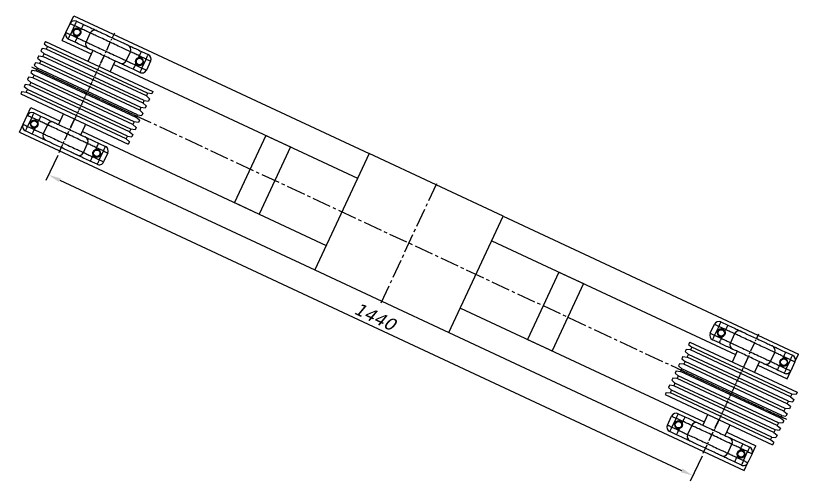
# Model space of a CAD drawing. Header units: millimetres. Extents: x 503 to 3464, y 400 to 5374.
# Drawn here: x 503 to 2097, y 4385 to 5327 of the extents above; entities that cross this region are included whole.
import ezdxf

# ---------------------------------------------------------------- set-up
doc = ezdxf.new("R2010")
doc.units = ezdxf.units.MM
doc.linetypes.add('CENTER2', pattern=[28.575, 19.05, -3.175, 3.175, -3.175])
doc.linetypes.add('CENTERX2', pattern=[4, 2.5, -0.5, 0.5, -0.5])
doc.layers.add('EKSEN', color=253, linetype='CENTERX2')
doc.styles.get("Standard").update_dxf_attribs({"font": 'verdanai.ttf'})
doc.dimstyles.new('DimStyleALPx0.5', dxfattribs={"dimscale": 10, "dimtxt": 2.5, "dimasz": 2.5, "dimexe": 1.25, "dimexo": 0.625, "dimtad": 1, "dimdsep": 46, "dimtxsty": 'Standard', "dimcen": 2.5, "dimclrd": 60, "dimclre": 60, "dimadec": 0, "dimazin": 0, "dimtfac": 1, "dimtofl": 0, "dimtmove": 0, "dimatfit": 3, "dimfxl": 1, "dimarcsym": 0})

# ---------------------------------------------------------------- blocks, each defined once
blk = doc.blocks.new('*U20')
at = {"layer": 'EKSEN', "color": 0, "linetype": 'CENTER2', "ltscale": 2, "transparency": 16777216}
blk.add_line((-56.4, -121), (56.4, 121), dxfattribs=at)
blk = doc.blocks.new('*U21')
at = {"layer": 'EKSEN', "color": 0, "linetype": 'CENTER2', "transparency": 16777216}
blk.add_line((-56.4, -121), (56.4, 121), dxfattribs=at)
blk = doc.blocks.new('*U22')
at = {"layer": 'EKSEN', "color": 0, "linetype": 'CENTER2', "transparency": 16777216}
blk.add_line((-56.4, -121), (56.4, 121), dxfattribs=at)
blk = doc.blocks.new('*U18')
at = {"color": 2}
blk.add_wipeout([(0, -58.5), (-120, -58.5), (-120, -53.5), (-112, -51), (-112, -45), (-120, -42.5), (-120, -37.5), (-112, -35), (-112, -29), (-120, -26.5), (-120, -21.5), (-112, -19), (-112, -13), (-120, -10.5), (-120, -5.5), (-112, -3), (-112, 3), (-120, 5.5), (-120, 10.5), (-112, 13), (-112, 19), (-120, 21.5), (-120, 26.5), (-112, 29), (-112, 35), (-120, 37.5), (-120, 42.5), (-112, 45), (-112, 51), (-120, 53.5), (-120, 58.5), (0, 58.5), (120, 58.5), (120, 53.5), (112, 51), (112, 45), (120, 42.5), (120, 37.5), (112, 35), (112, 29), (120, 26.5), (120, 21.5), (112, 19), (112, 13), (120, 10.5), (120, 5.5), (112, 3), (112, -3), (120, -5.5), (120, -10.5), (112, -13), (112, -19), (120, -21.5), (120, -26.5), (112, -29), (112, -35), (120, -37.5), (120, -42.5), (112, -45), (112, -51), (120, -53.5), (120, -58.5)], dxfattribs=at)
for p, q in [((-120, 58.5), (-120, 53.5)), ((-120, 58.5), (120, 58.5)), ((-120, 53.5), (-112, 51)), ((-112, 51), (-112, 45)), ((112, 51), (-112, 51)), ((120, 53.5), (112, 51)), ((112, 51), (112, 45)), ((120, 58.5), (120, 53.5)), ((-112, 45), (-120, 42.5)), ((-120, 42.5), (-120, 37.5)), ((-112, 35), (-120, 37.5)), ((112, 45), (-112, 45)), ((-112, 29), (-112, 35)), ((112, 35), (-112, 35)), ((112, 45), (120, 42.5)), ((112, 35), (120, 37.5)), ((112, 29), (112, 35)), ((120, 42.5), (120, 37.5)), ((-120, 26.5), (-112, 29)), ((-120, 26.5), (-120, 21.5)), ((-120, 21.5), (-112, 19)), ((112, 29), (-112, 29)), ((-112, 19), (-112, 13)), ((112, 19), (-112, 19)), ((120, 26.5), (112, 29)), ((120, 21.5), (112, 19)), ((112, 19), (112, 13)), ((120, 26.5), (120, 21.5)), ((-112, 13), (-120, 10.5)), ((-120, 10.5), (-120, 5.5)), ((-112, 3), (-120, 5.5)), ((112, 13), (-112, 13)), ((-112, -3), (-112, 3)), ((112, 3), (-112, 3)), ((112, 13), (120, 10.5)), ((112, 3), (120, 5.5)), ((112, -3), (112, 3)), ((120, 10.5), (120, 5.5)), ((-120, -5.5), (-112, -3)), ((-120, -5.5), (-120, -10.5)), ((-120, -10.5), (-112, -13)), ((112, -3), (-112, -3)), ((-112, -13), (-112, -19)), ((112, -13), (-112, -13)), ((120, -5.5), (112, -3)), ((120, -10.5), (112, -13)), ((112, -13), (112, -19)), ((120, -5.5), (120, -10.5)), ((-112, -19), (-120, -21.5)), ((-120, -21.5), (-120, -26.5)), ((-120, -21.5), (-120, -26.5)), ((-120, -26.5), (-112, -29)), ((112, -19), (-112, -19)), ((-112, -29), (-112, -35)), ((112, -29), (-112, -29)), ((112, -19), (120, -21.5)), ((120, -26.5), (112, -29)), ((112, -29), (112, -35)), ((120, -21.5), (120, -26.5)), ((-112, -35), (-120, -37.5)), ((-120, -37.5), (-120, -42.5)), ((-112, -45), (-120, -42.5)), ((112, -35), (-112, -35)), ((-112, -51), (-112, -45)), ((112, -45), (-112, -45)), ((112, -35), (120, -37.5)), ((112, -45), (120, -42.5)), ((112, -51), (112, -45)), ((120, -37.5), (120, -42.5)), ((-120, -53.5), (-112, -51)), ((-120, -53.5), (-120, -58.5)), ((-120, -53.5), (-120, -58.5)), ((-120, -58.5), (120, -58.5)), ((112, -51), (-112, -51)), ((120, -53.5), (112, -51)), ((120, -53.5), (120, -58.5))]:
    blk.add_line(p, q, dxfattribs=at)
at = {"layer": 'EKSEN'}
for p, q in [((0, 83.5), (0, -83.5)), ((-120, 0), (120, 0))]:
    blk.add_line(p, q, dxfattribs=at)
blk = doc.blocks.new('*D23')
at = {"color": 60, "linetype": 'ByBlock', "lineweight": -2, "transparency": 16777216}
for p, q in [((-711.6, 177.6), (-735.4, 126.6)), ((-707.4, 127.4), (552.3, -460)), ((593.5, -430.9), (569.7, -481.9))]:
    blk.add_line(p, q, dxfattribs=at)
at = {"color": 60, "transparency": 16777216}
for points in [[(-705.7, 131.2), (-709.2, 123.6), (-730.1, 138)], [(554.1, -456.3), (550.6, -463.8), (575, -470.6)]]:
    blk.add_solid(points, dxfattribs=at)
at = {"layer": 'Defpoints', "color": 0, "transparency": 16777216}
for p in [(-709, 183.3), (596.1, -425.3), (575, -470.6)]:
    blk.add_point(p, dxfattribs=at)
at = {"color": 0, "transparency": 16777216, "insert": (-69.4, -148.8), "char_height": 25, "attachment_point": 5, "rotation": 335}
blk.add_mtext('1440', dxfattribs=at)
blk = doc.blocks.new('*U19')
at = {"linetype": 'Continuous', "lineweight": 25}
for p, q in [((-686.565, 444.28), (-679.169, 460.141)), ((-679.169, 460.141), (-81.006, 181.213)), ((-673.275, 449.117), (-659.506, 442.697)), ((-695.017, 426.154), (-686.565, 444.28)), ((-677.502, 440.054), (-685.954, 421.928)), ((-663.732, 433.634), (-677.502, 440.054)), ((-665.387, 430.086), (-663.732, 433.634)), ((-702.413, 410.294), (-695.017, 426.154)), ((-685.954, 421.928), (-672.185, 415.507)), ((-672.185, 415.507), (-670.531, 419.055)), ((-645.66, 425.206), (-654.112, 407.08)), ((-702.413, 410.294), (-643.503, 382.824)), ((-676.411, 406.444), (-690.18, 412.865)), ((-640.333, 389.621), (-654.068, 360.166)), ((-572.786, 369.157), (-564.334, 387.283)), ((-542.035, 387.919), (-528.266, 381.498)), ((-608.753, 339.035), (-595.018, 368.49)), ((-546.262, 378.856), (-547.916, 375.309)), ((-532.492, 372.435), (-546.262, 378.856)), ((-540.945, 354.309), (-532.492, 372.435)), ((-523.429, 368.209), (-531.882, 350.083)), ((-598.188, 361.693), (-104.25, 131.366)), ((-545.171, 345.246), (-558.94, 351.667)), ((-553.06, 364.277), (-554.714, 360.73)), ((-554.714, 360.73), (-540.945, 354.309)), ((-773.201, 258.487), (-765.806, 274.348)), ((-765.806, 274.348), (-706.896, 246.878)), ((-781.654, 240.361), (-773.201, 258.487)), ((-759.912, 263.324), (-746.143, 256.904)), ((-696.33, 269.535), (-710.065, 240.08)), ((-789.05, 224.501), (-781.654, 240.361)), ((-764.138, 254.261), (-772.591, 236.135)), ((-750.369, 247.84), (-764.138, 254.261)), ((-752.023, 244.293), (-750.369, 247.84)), ((-732.297, 239.413), (-740.749, 221.287)), ((-664.75, 218.949), (-651.015, 248.404)), ((-789.05, 224.501), (-190.887, -54.427)), ((-763.048, 220.651), (-776.817, 227.072)), ((-772.591, 236.135), (-758.822, 229.714)), ((-758.822, 229.714), (-757.167, 233.262)), ((-661.58, 225.747), (-167.643, -4.58)), ((-290.043, 218.003), (-353.436, 82.056)), ((-290.043, 218.003), (-240.196, 194.759)), ((-659.423, 183.364), (-650.971, 201.49)), ((-632.898, 193.063), (-634.553, 189.515)), ((-619.129, 186.642), (-632.898, 193.063)), ((-628.672, 202.126), (-614.903, 195.705)), ((-240.196, 194.759), (-303.589, 58.812)), ((-639.696, 178.484), (-641.351, 174.937)), ((-627.582, 168.516), (-619.129, 186.642)), ((-610.066, 182.416), (-618.518, 164.29)), ((-81.006, 181.213), (-190.887, -54.427)), ((190.887, 54.427), (-81.006, 181.213)), ((-631.808, 159.453), (-645.577, 165.874)), ((-641.351, 174.937), (-627.582, 168.516)), ((-353.436, 82.056), (-303.589, 58.812)), ((81.006, -181.213), (190.887, 54.427)), ((190.887, 54.427), (789.05, -224.501)), ((167.643, 4.58), (661.58, -225.747)), ((-190.887, -54.427), (81.006, -181.213)), ((303.589, -58.812), (240.196, -194.759)), ((303.589, -58.812), (353.436, -82.056)), ((353.436, -82.056), (290.043, -218.003)), ((104.25, -131.366), (598.188, -361.693)), ((610.066, -182.416), (618.518, -164.29)), ((627.582, -168.516), (619.129, -186.642)), ((641.351, -174.937), (627.582, -168.516)), ((631.808, -159.453), (645.577, -165.874)), ((639.696, -178.484), (641.351, -174.937)), ((81.006, -181.213), (679.169, -460.141)), ((619.129, -186.642), (632.898, -193.063)), ((632.898, -193.063), (634.553, -189.515)), ((659.423, -183.364), (650.971, -201.49)), ((240.196, -194.759), (290.043, -218.003)), ((628.672, -202.126), (614.903, -195.705)), ((664.75, -218.949), (651.015, -248.404)), ((732.297, -239.413), (740.749, -221.287)), ((763.048, -220.651), (776.817, -227.072)), ((758.822, -229.714), (757.167, -233.262)), ((772.591, -236.135), (758.822, -229.714)), ((764.138, -254.261), (772.591, -236.135)), ((781.654, -240.361), (789.05, -224.501)), ((696.33, -269.535), (710.065, -240.08)), ((706.896, -246.878), (765.806, -274.348)), ((752.023, -244.293), (750.369, -247.84)), ((750.369, -247.84), (764.138, -254.261)), ((781.654, -240.361), (773.202, -258.487)), ((759.912, -263.324), (746.143, -256.904)), ((765.806, -274.348), (773.202, -258.487)), ((523.429, -368.209), (531.882, -350.083)), ((545.171, -345.246), (558.94, -351.667)), ((608.753, -339.035), (595.018, -368.49)), ((540.945, -354.309), (532.492, -372.435)), ((554.714, -360.73), (540.945, -354.309)), ((553.06, -364.277), (554.714, -360.73)), ((640.333, -389.621), (654.068, -360.166)), ((542.035, -387.919), (528.266, -381.498)), ((532.492, -372.435), (546.262, -378.856)), ((546.262, -378.856), (547.916, -375.309)), ((572.786, -369.157), (564.334, -387.283)), ((643.503, -382.824), (702.413, -410.294)), ((645.66, -425.206), (654.112, -407.08)), ((676.411, -406.444), (690.18, -412.865)), ((695.017, -426.154), (702.413, -410.294)), ((665.387, -430.086), (663.732, -433.634)), ((672.185, -415.507), (670.531, -419.055)), ((685.954, -421.928), (672.185, -415.507)), ((677.502, -440.054), (685.954, -421.928)), ((695.017, -426.154), (686.565, -444.28)), ((673.275, -449.117), (659.506, -442.697)), ((663.732, -433.634), (677.502, -440.054)), ((679.169, -460.141), (686.565, -444.28))]:
    blk.add_line(p, q, dxfattribs=at)
at = {"linetype": 'Continuous', "lineweight": 25, "flags": 128}
for points in [[(-673.275, 449.117), (-673.357, 448.943), (-673.597, 448.427), (-673.988, 447.59), (-674.513, 446.463), (-675.154, 445.089), (-675.884, 443.523), (-676.677, 441.822), (-677.502, 440.054)], [(-686.565, 444.28), (-686.391, 444.199), (-685.875, 443.959), (-685.037, 443.568), (-683.91, 443.043), (-682.537, 442.402), (-680.97, 441.672), (-679.27, 440.879), (-677.502, 440.054)], [(-659.506, 442.697), (-659.588, 442.523), (-659.828, 442.007), (-660.219, 441.169), (-660.744, 440.042), (-661.385, 438.669), (-662.115, 437.102), (-662.908, 435.402), (-663.732, 433.634)], [(-645.66, 425.206), (-646.015, 425.372), (-646.697, 425.69), (-647.692, 426.154), (-648.982, 426.755), (-650.544, 427.484), (-652.349, 428.325), (-654.364, 429.265), (-656.551, 430.285), (-658.87, 431.366), (-661.279, 432.489), (-663.732, 433.634)], [(-659.506, 442.697), (-656.389, 441.243), (-653.313, 439.808), (-650.318, 438.412), (-647.445, 437.072), (-644.73, 435.807), (-642.211, 434.632), (-639.92, 433.563), (-637.887, 432.615), (-636.139, 431.8), (-634.699, 431.129), (-633.587, 430.61), (-632.816, 430.251), (-632.398, 430.056)], [(-695.017, 426.154), (-694.843, 426.073), (-694.327, 425.833), (-693.49, 425.442), (-692.363, 424.916), (-690.989, 424.276), (-689.422, 423.545), (-687.722, 422.753), (-685.954, 421.928)], [(-690.18, 412.865), (-690.099, 413.039), (-689.859, 413.555), (-689.468, 414.392), (-688.942, 415.52), (-688.302, 416.893), (-687.571, 418.46), (-686.779, 420.16), (-685.954, 421.928)], [(-676.411, 406.444), (-676.33, 406.618), (-676.089, 407.134), (-675.699, 407.972), (-675.173, 409.099), (-674.533, 410.472), (-673.802, 412.039), (-673.009, 413.739), (-672.185, 415.507)], [(-672.185, 415.507), (-669.731, 414.363), (-667.322, 413.24), (-665.003, 412.158), (-662.816, 411.139), (-660.801, 410.199), (-658.997, 409.358), (-657.434, 408.629), (-656.144, 408.027), (-655.149, 407.563), (-654.468, 407.246), (-654.112, 407.08)], [(-564.334, 387.283), (-564.784, 387.493), (-565.564, 387.857), (-566.666, 388.371), (-568.083, 389.031), (-569.802, 389.833), (-571.809, 390.769), (-574.088, 391.831), (-576.62, 393.012), (-579.384, 394.301), (-582.359, 395.688), (-585.518, 397.162), (-588.838, 398.709), (-592.289, 400.319), (-595.845, 401.977), (-599.476, 403.67), (-603.152, 405.384), (-606.843, 407.105), (-610.518, 408.819), (-614.149, 410.513), (-617.705, 412.171), (-621.157, 413.78), (-624.476, 415.328), (-627.636, 416.801), (-630.61, 418.188), (-633.374, 419.477), (-635.907, 420.658), (-638.185, 421.721), (-640.193, 422.657), (-641.911, 423.458), (-643.328, 424.119), (-644.43, 424.633), (-645.21, 424.996), (-645.66, 425.206)], [(-632.398, 430.056), (-631.979, 429.86), (-631.23, 429.511), (-630.157, 429.011), (-628.773, 428.365), (-627.092, 427.582), (-625.132, 426.667), (-622.913, 425.633), (-620.46, 424.489), (-617.798, 423.248), (-614.955, 421.922), (-611.962, 420.527), (-608.851, 419.075), (-605.653, 417.585), (-602.404, 416.069), (-599.138, 414.546), (-595.889, 413.031), (-592.691, 411.54), (-589.579, 410.089), (-586.586, 408.694), (-583.744, 407.368), (-581.082, 406.127), (-578.629, 404.983), (-576.41, 403.948), (-574.45, 403.034), (-572.769, 402.25), (-571.385, 401.605), (-570.312, 401.105), (-569.563, 400.755), (-569.144, 400.56)], [(-649.302, 393.803), (-649.721, 393.999), (-650.492, 394.358), (-651.604, 394.877), (-653.044, 395.548), (-654.791, 396.363), (-656.824, 397.311), (-659.116, 398.379), (-661.635, 399.554), (-664.349, 400.82), (-667.223, 402.16), (-670.217, 403.556), (-673.294, 404.991), (-676.411, 406.444)], [(-654.112, 407.08), (-653.662, 406.87), (-652.883, 406.507), (-651.78, 405.993), (-650.364, 405.332), (-648.645, 404.531), (-646.638, 403.595), (-644.359, 402.532), (-641.827, 401.351), (-639.062, 400.062), (-636.088, 398.675), (-632.928, 397.202), (-629.609, 395.654), (-626.157, 394.044), (-622.602, 392.386), (-618.971, 390.693), (-615.295, 388.979), (-611.604, 387.258), (-607.928, 385.544), (-604.297, 383.851), (-600.742, 382.193), (-597.29, 380.583), (-593.971, 379.036), (-590.811, 377.562), (-587.837, 376.175), (-585.072, 374.886), (-582.54, 373.705), (-580.261, 372.643), (-578.254, 371.707), (-576.535, 370.905), (-575.119, 370.245), (-574.016, 369.731), (-573.237, 369.367), (-572.786, 369.157)], [(-569.144, 400.56), (-568.725, 400.365), (-567.955, 400.006), (-566.842, 399.487), (-565.403, 398.815), (-563.655, 398), (-561.622, 397.052), (-559.331, 395.984), (-556.811, 394.809), (-554.097, 393.543), (-551.224, 392.204), (-548.229, 390.807), (-545.153, 389.373), (-542.035, 387.919)], [(-586.049, 364.308), (-586.467, 364.503), (-587.217, 364.852), (-588.289, 365.353), (-589.674, 365.998), (-591.355, 366.782), (-593.315, 367.696), (-595.533, 368.73), (-597.987, 369.874), (-600.649, 371.116), (-603.491, 372.441), (-606.484, 373.837), (-609.596, 375.288), (-612.793, 376.779), (-616.042, 378.294), (-619.309, 379.817), (-622.558, 381.332), (-625.755, 382.823), (-628.867, 384.274), (-631.86, 385.67), (-634.703, 386.995), (-637.365, 388.237), (-639.818, 389.381), (-642.036, 390.415), (-643.997, 391.329), (-645.678, 392.113), (-647.062, 392.759), (-648.134, 393.259), (-648.884, 393.608), (-649.302, 393.803)], [(-546.262, 378.856), (-548.716, 380), (-551.124, 381.124), (-553.444, 382.205), (-555.631, 383.225), (-557.645, 384.164), (-559.45, 385.006), (-561.012, 385.734), (-562.302, 386.336), (-563.297, 386.8), (-563.979, 387.118), (-564.334, 387.283)], [(-546.262, 378.856), (-545.437, 380.624), (-544.644, 382.324), (-543.914, 383.891), (-543.273, 385.265), (-542.748, 386.392), (-542.357, 387.229), (-542.117, 387.745), (-542.035, 387.919)], [(-572.786, 369.157), (-572.431, 368.992), (-571.75, 368.674), (-570.755, 368.21), (-569.464, 367.608), (-567.902, 366.88), (-566.097, 366.038), (-564.083, 365.099), (-561.896, 364.079), (-559.577, 362.997), (-557.168, 361.874), (-554.714, 360.73)], [(-532.492, 372.435), (-531.668, 374.203), (-530.875, 375.904), (-530.144, 377.471), (-529.504, 378.844), (-528.978, 379.971), (-528.588, 380.809), (-528.347, 381.324), (-528.266, 381.498)], [(-532.492, 372.435), (-530.724, 371.611), (-529.024, 370.818), (-527.457, 370.087), (-526.084, 369.447), (-524.957, 368.921), (-524.119, 368.531), (-523.603, 368.29), (-523.429, 368.209)], [(-558.94, 351.667), (-562.058, 353.12), (-565.134, 354.555), (-568.128, 355.951), (-571.002, 357.291), (-573.716, 358.557), (-576.235, 359.732), (-578.527, 360.8), (-580.56, 361.748), (-582.308, 362.563), (-583.747, 363.234), (-584.86, 363.753), (-585.63, 364.113), (-586.049, 364.308)], [(-554.714, 360.73), (-555.538, 358.962), (-556.331, 357.262), (-557.062, 355.695), (-557.702, 354.321), (-558.228, 353.194), (-558.618, 352.357), (-558.859, 351.841), (-558.94, 351.667)], [(-540.945, 354.309), (-541.769, 352.541), (-542.562, 350.841), (-543.293, 349.274), (-543.933, 347.901), (-544.459, 346.773), (-544.849, 345.936), (-545.09, 345.42), (-545.171, 345.246)], [(-540.945, 354.309), (-539.177, 353.485), (-537.477, 352.692), (-535.91, 351.961), (-534.536, 351.321), (-533.409, 350.795), (-532.572, 350.405), (-532.056, 350.164), (-531.882, 350.083)], [(-773.201, 258.487), (-773.027, 258.406), (-772.512, 258.166), (-771.674, 257.775), (-770.547, 257.25), (-769.174, 256.609), (-767.607, 255.878), (-765.907, 255.086), (-764.138, 254.261)], [(-759.912, 263.324), (-759.993, 263.15), (-760.234, 262.634), (-760.624, 261.797), (-761.15, 260.67), (-761.79, 259.296), (-762.521, 257.729), (-763.314, 256.029), (-764.138, 254.261)], [(-746.143, 256.904), (-746.224, 256.729), (-746.465, 256.214), (-746.855, 255.376), (-747.381, 254.249), (-748.021, 252.876), (-748.752, 251.309), (-749.545, 249.609), (-750.369, 247.84)], [(-746.143, 256.904), (-743.026, 255.45), (-739.949, 254.015), (-736.955, 252.619), (-734.081, 251.279), (-731.367, 250.013), (-728.848, 248.839), (-726.556, 247.77), (-724.523, 246.822), (-722.776, 246.007), (-721.336, 245.336), (-720.224, 244.817), (-719.453, 244.458), (-719.034, 244.263)], [(-781.654, 240.361), (-781.48, 240.28), (-780.964, 240.039), (-780.126, 239.649), (-778.999, 239.123), (-777.626, 238.483), (-776.059, 237.752), (-774.359, 236.959), (-772.591, 236.135)], [(-732.297, 239.413), (-732.652, 239.579), (-733.333, 239.897), (-734.328, 240.361), (-735.619, 240.962), (-737.181, 241.691), (-738.986, 242.532), (-741, 243.472), (-743.187, 244.491), (-745.507, 245.573), (-747.915, 246.696), (-750.369, 247.84)], [(-650.971, 201.49), (-651.421, 201.7), (-652.2, 202.064), (-653.303, 202.578), (-654.719, 203.238), (-656.438, 204.04), (-658.445, 204.976), (-660.724, 206.038), (-663.256, 207.219), (-666.021, 208.508), (-668.995, 209.895), (-672.155, 211.369), (-675.474, 212.916), (-678.926, 214.526), (-682.482, 216.184), (-686.112, 217.877), (-689.788, 219.591), (-693.479, 221.312), (-697.155, 223.026), (-700.786, 224.719), (-704.342, 226.377), (-707.793, 227.987), (-711.113, 229.535), (-714.272, 231.008), (-717.247, 232.395), (-720.011, 233.684), (-722.543, 234.865), (-724.822, 235.928), (-726.829, 236.864), (-728.548, 237.665), (-729.965, 238.326), (-731.067, 238.84), (-731.847, 239.203), (-732.297, 239.413)], [(-719.034, 244.263), (-718.616, 244.067), (-717.866, 243.718), (-716.794, 243.218), (-715.41, 242.572), (-713.729, 241.788), (-711.768, 240.874), (-709.55, 239.84), (-707.097, 238.696), (-704.435, 237.455), (-701.592, 236.129), (-698.599, 234.733), (-695.487, 233.282), (-692.29, 231.791), (-689.041, 230.276), (-685.774, 228.753), (-682.525, 227.238), (-679.328, 225.747), (-676.216, 224.296), (-673.223, 222.9), (-670.381, 221.575), (-667.719, 220.334), (-665.265, 219.19), (-663.047, 218.155), (-661.087, 217.241), (-659.406, 216.457), (-658.022, 215.812), (-656.949, 215.312), (-656.199, 214.962), (-655.781, 214.767)], [(-776.817, 227.072), (-776.736, 227.246), (-776.495, 227.762), (-776.105, 228.599), (-775.579, 229.726), (-774.939, 231.1), (-774.208, 232.667), (-773.415, 234.367), (-772.591, 236.135)], [(-763.048, 220.651), (-762.967, 220.825), (-762.726, 221.341), (-762.336, 222.179), (-761.81, 223.306), (-761.17, 224.679), (-760.439, 226.246), (-759.646, 227.946), (-758.822, 229.714)], [(-758.822, 229.714), (-756.368, 228.57), (-753.959, 227.447), (-751.64, 226.365), (-749.453, 225.345), (-747.438, 224.406), (-745.633, 223.564), (-744.071, 222.836), (-742.781, 222.234), (-741.786, 221.77), (-741.104, 221.453), (-740.749, 221.287)], [(-735.939, 208.01), (-736.358, 208.205), (-737.128, 208.565), (-738.241, 209.084), (-739.68, 209.755), (-741.428, 210.57), (-743.461, 211.518), (-745.752, 212.586), (-748.272, 213.761), (-750.986, 215.027), (-753.86, 216.367), (-756.854, 217.763), (-759.93, 219.198), (-763.048, 220.651)], [(-740.749, 221.287), (-740.299, 221.077), (-739.519, 220.714), (-738.417, 220.199), (-737, 219.539), (-735.282, 218.737), (-733.275, 217.802), (-730.996, 216.739), (-728.464, 215.558), (-725.699, 214.269), (-722.725, 212.882), (-719.565, 211.409), (-716.246, 209.861), (-712.794, 208.251), (-709.238, 206.593), (-705.608, 204.9), (-701.932, 203.186), (-698.241, 201.465), (-694.565, 199.751), (-690.934, 198.058), (-687.378, 196.4), (-683.927, 194.79), (-680.607, 193.242), (-677.448, 191.769), (-674.473, 190.382), (-671.709, 189.093), (-669.177, 187.912), (-666.898, 186.85), (-664.891, 185.914), (-663.172, 185.112), (-661.755, 184.452), (-660.653, 183.937), (-659.873, 183.574), (-659.423, 183.364)], [(-672.686, 178.515), (-673.104, 178.71), (-673.854, 179.059), (-674.926, 179.56), (-676.31, 180.205), (-677.991, 180.989), (-679.952, 181.903), (-682.17, 182.937), (-684.623, 184.081), (-687.285, 185.323), (-690.128, 186.648), (-693.121, 188.044), (-696.233, 189.495), (-699.43, 190.986), (-702.679, 192.501), (-705.946, 194.024), (-709.195, 195.539), (-712.392, 197.03), (-715.504, 198.481), (-718.497, 199.877), (-721.339, 201.202), (-724.001, 202.444), (-726.455, 203.588), (-728.673, 204.622), (-730.633, 205.536), (-732.314, 206.32), (-733.698, 206.965), (-734.771, 207.466), (-735.521, 207.815), (-735.939, 208.01)], [(-655.781, 214.767), (-655.362, 214.572), (-654.592, 214.212), (-653.479, 213.694), (-652.04, 213.022), (-650.292, 212.207), (-648.259, 211.259), (-645.967, 210.191), (-643.448, 209.016), (-640.734, 207.75), (-637.86, 206.41), (-634.866, 205.014), (-631.79, 203.58), (-628.672, 202.126)], [(-632.898, 193.063), (-635.352, 194.207), (-637.761, 195.33), (-640.08, 196.412), (-642.267, 197.432), (-644.282, 198.371), (-646.087, 199.213), (-647.649, 199.941), (-648.939, 200.543), (-649.934, 201.007), (-650.616, 201.325), (-650.971, 201.49)], [(-632.898, 193.063), (-632.074, 194.831), (-631.281, 196.531), (-630.55, 198.098), (-629.91, 199.471), (-629.384, 200.599), (-628.994, 201.436), (-628.753, 201.952), (-628.672, 202.126)], [(-619.129, 186.642), (-618.305, 188.41), (-617.512, 190.111), (-616.781, 191.677), (-616.141, 193.051), (-615.615, 194.178), (-615.225, 195.015), (-614.984, 195.531), (-614.903, 195.705)], [(-645.577, 165.874), (-648.694, 167.327), (-651.771, 168.762), (-654.765, 170.158), (-657.638, 171.498), (-660.353, 172.764), (-662.872, 173.939), (-665.163, 175.007), (-667.196, 175.955), (-668.944, 176.77), (-670.384, 177.441), (-671.496, 177.96), (-672.267, 178.319), (-672.686, 178.515)], [(-659.423, 183.364), (-659.068, 183.198), (-658.387, 182.881), (-657.392, 182.417), (-656.101, 181.815), (-654.539, 181.087), (-652.734, 180.245), (-650.72, 179.306), (-648.533, 178.286), (-646.213, 177.204), (-643.805, 176.081), (-641.351, 174.937)], [(-619.129, 186.642), (-617.361, 185.818), (-615.661, 185.025), (-614.094, 184.294), (-612.721, 183.654), (-611.593, 183.128), (-610.756, 182.738), (-610.24, 182.497), (-610.066, 182.416)], [(-641.351, 174.937), (-642.175, 173.169), (-642.968, 171.468), (-643.699, 169.902), (-644.339, 168.528), (-644.865, 167.401), (-645.255, 166.564), (-645.496, 166.048), (-645.577, 165.874)], [(-627.582, 168.516), (-628.406, 166.748), (-629.199, 165.048), (-629.929, 163.481), (-630.57, 162.108), (-631.095, 160.98), (-631.486, 160.143), (-631.727, 159.627), (-631.808, 159.453)], [(-627.582, 168.516), (-625.813, 167.692), (-624.113, 166.899), (-622.546, 166.168), (-621.173, 165.528), (-620.046, 165.002), (-619.208, 164.612), (-618.693, 164.371), (-618.518, 164.29)], [(618.518, -164.29), (618.693, -164.371), (619.208, -164.612), (620.046, -165.002), (621.173, -165.528), (622.546, -166.168), (624.113, -166.899), (625.813, -167.692), (627.582, -168.516)], [(631.808, -159.453), (631.727, -159.627), (631.486, -160.143), (631.095, -160.98), (630.57, -162.108), (629.929, -163.481), (629.199, -165.048), (628.406, -166.748), (627.582, -168.516)], [(645.577, -165.874), (645.496, -166.048), (645.255, -166.564), (644.865, -167.401), (644.339, -168.528), (643.699, -169.902), (642.968, -171.468), (642.175, -173.169), (641.351, -174.937)], [(659.423, -183.364), (659.068, -183.198), (658.387, -182.881), (657.392, -182.417), (656.101, -181.815), (654.539, -181.087), (652.734, -180.245), (650.72, -179.306), (648.533, -178.286), (646.213, -177.204), (643.805, -176.081), (641.351, -174.937)], [(645.577, -165.874), (648.694, -167.327), (651.771, -168.762), (654.765, -170.158), (657.638, -171.498), (660.353, -172.764), (662.872, -173.939), (665.164, -175.007), (667.196, -175.955), (668.944, -176.77), (670.384, -177.441), (671.496, -177.96), (672.267, -178.319), (672.686, -178.515)], [(610.066, -182.416), (610.24, -182.497), (610.756, -182.738), (611.593, -183.128), (612.721, -183.654), (614.094, -184.294), (615.661, -185.025), (617.361, -185.818), (619.129, -186.642)], [(614.903, -195.705), (614.984, -195.531), (615.225, -195.015), (615.615, -194.178), (616.141, -193.051), (616.781, -191.677), (617.512, -190.111), (618.305, -188.41), (619.129, -186.642)], [(740.749, -221.287), (740.299, -221.077), (739.519, -220.714), (738.417, -220.199), (737, -219.539), (735.282, -218.737), (733.275, -217.802), (730.996, -216.739), (728.464, -215.558), (725.699, -214.269), (722.725, -212.882), (719.565, -211.409), (716.246, -209.861), (712.794, -208.251), (709.238, -206.593), (705.608, -204.9), (701.932, -203.186), (698.241, -201.465), (694.565, -199.751), (690.934, -198.058), (687.378, -196.4), (683.927, -194.79), (680.607, -193.242), (677.448, -191.769), (674.473, -190.382), (671.709, -189.093), (669.177, -187.912), (666.898, -186.85), (664.891, -185.914), (663.172, -185.112), (661.755, -184.452), (660.653, -183.937), (659.873, -183.574), (659.423, -183.364)], [(672.686, -178.515), (673.104, -178.71), (673.854, -179.059), (674.926, -179.559), (676.31, -180.205), (677.991, -180.989), (679.952, -181.903), (682.17, -182.937), (684.623, -184.081), (687.285, -185.323), (690.128, -186.648), (693.121, -188.044), (696.233, -189.495), (699.43, -190.986), (702.679, -192.501), (705.946, -194.024), (709.195, -195.539), (712.392, -197.03), (715.504, -198.481), (718.497, -199.877), (721.339, -201.202), (724.001, -202.444), (726.455, -203.588), (728.673, -204.622), (730.633, -205.536), (732.314, -206.32), (733.698, -206.965), (734.771, -207.466), (735.521, -207.815), (735.939, -208.01)], [(628.672, -202.126), (628.753, -201.952), (628.994, -201.436), (629.384, -200.599), (629.91, -199.471), (630.55, -198.098), (631.281, -196.531), (632.074, -194.831), (632.898, -193.063)], [(655.781, -214.767), (655.362, -214.572), (654.592, -214.212), (653.479, -213.694), (652.04, -213.022), (650.292, -212.207), (648.259, -211.259), (645.967, -210.191), (643.448, -209.016), (640.734, -207.75), (637.86, -206.41), (634.866, -205.014), (631.79, -203.58), (628.672, -202.126)], [(632.898, -193.063), (635.352, -194.207), (637.761, -195.33), (640.08, -196.412), (642.267, -197.432), (644.282, -198.371), (646.087, -199.213), (647.649, -199.941), (648.939, -200.543), (649.934, -201.007), (650.616, -201.325), (650.971, -201.49)], [(650.971, -201.49), (651.421, -201.7), (652.2, -202.064), (653.303, -202.578), (654.719, -203.238), (656.438, -204.04), (658.445, -204.976), (660.724, -206.038), (663.256, -207.219), (666.021, -208.508), (668.995, -209.895), (672.155, -211.369), (675.474, -212.916), (678.926, -214.526), (682.482, -216.184), (686.112, -217.877), (689.788, -219.591), (693.479, -221.312), (697.155, -223.026), (700.786, -224.719), (704.342, -226.377), (707.793, -227.987), (711.113, -229.535), (714.272, -231.008), (717.247, -232.395), (720.011, -233.684), (722.543, -234.865), (724.822, -235.928), (726.829, -236.864), (728.548, -237.665), (729.965, -238.326), (731.067, -238.84), (731.847, -239.203), (732.297, -239.413)], [(719.034, -244.263), (718.616, -244.067), (717.866, -243.718), (716.794, -243.218), (715.41, -242.572), (713.729, -241.788), (711.768, -240.874), (709.55, -239.84), (707.097, -238.696), (704.435, -237.455), (701.592, -236.129), (698.599, -234.733), (695.487, -233.282), (692.29, -231.791), (689.041, -230.276), (685.774, -228.753), (682.525, -227.238), (679.328, -225.747), (676.216, -224.296), (673.223, -222.9), (670.381, -221.575), (667.719, -220.334), (665.265, -219.19), (663.047, -218.155), (661.087, -217.241), (659.406, -216.457), (658.021, -215.812), (656.949, -215.312), (656.199, -214.962), (655.781, -214.767)], [(735.939, -208.01), (736.358, -208.205), (737.128, -208.565), (738.241, -209.084), (739.68, -209.755), (741.428, -210.57), (743.461, -211.518), (745.752, -212.586), (748.272, -213.761), (750.986, -215.027), (753.86, -216.367), (756.854, -217.763), (759.93, -219.198), (763.048, -220.651)], [(758.822, -229.714), (756.368, -228.57), (753.959, -227.447), (751.64, -226.365), (749.453, -225.345), (747.438, -224.406), (745.633, -223.564), (744.071, -222.836), (742.781, -222.234), (741.786, -221.77), (741.104, -221.453), (740.749, -221.287)], [(758.822, -229.714), (759.646, -227.946), (760.439, -226.246), (761.17, -224.679), (761.81, -223.306), (762.336, -222.179), (762.726, -221.341), (762.967, -220.825), (763.048, -220.651)], [(772.591, -236.135), (773.415, -234.367), (774.208, -232.667), (774.939, -231.1), (775.579, -229.726), (776.105, -228.599), (776.495, -227.762), (776.736, -227.246), (776.817, -227.072)], [(772.591, -236.135), (774.359, -236.959), (776.059, -237.752), (777.626, -238.483), (778.999, -239.123), (780.126, -239.649), (780.964, -240.039), (781.48, -240.28), (781.654, -240.361)], [(746.143, -256.904), (743.026, -255.45), (739.949, -254.015), (736.955, -252.619), (734.081, -251.279), (731.367, -250.013), (728.848, -248.839), (726.556, -247.77), (724.523, -246.822), (722.776, -246.007), (721.336, -245.336), (720.224, -244.817), (719.453, -244.458), (719.034, -244.263)], [(732.297, -239.413), (732.652, -239.579), (733.333, -239.897), (734.328, -240.361), (735.619, -240.962), (737.181, -241.691), (738.986, -242.532), (741, -243.472), (743.187, -244.491), (745.507, -245.573), (747.915, -246.696), (750.369, -247.84)], [(750.369, -247.84), (749.545, -249.609), (748.752, -251.309), (748.021, -252.876), (747.381, -254.249), (746.855, -255.376), (746.465, -256.214), (746.224, -256.729), (746.143, -256.904)], [(764.138, -254.261), (763.314, -256.029), (762.521, -257.729), (761.79, -259.296), (761.15, -260.67), (760.624, -261.797), (760.234, -262.634), (759.993, -263.15), (759.912, -263.324)], [(764.138, -254.261), (765.907, -255.086), (767.607, -255.878), (769.174, -256.609), (770.547, -257.25), (771.674, -257.775), (772.512, -258.166), (773.027, -258.406), (773.202, -258.487)], [(531.882, -350.083), (532.056, -350.164), (532.572, -350.405), (533.409, -350.795), (534.536, -351.321), (535.91, -351.961), (537.477, -352.692), (539.177, -353.485), (540.945, -354.309)], [(545.171, -345.246), (545.09, -345.42), (544.849, -345.936), (544.459, -346.773), (543.933, -347.901), (543.293, -349.274), (542.562, -350.841), (541.769, -352.541), (540.945, -354.309)], [(558.94, -351.667), (558.859, -351.841), (558.618, -352.357), (558.228, -353.194), (557.702, -354.321), (557.062, -355.695), (556.331, -357.262), (555.538, -358.962), (554.714, -360.73)], [(572.786, -369.157), (572.431, -368.992), (571.75, -368.674), (570.755, -368.21), (569.464, -367.608), (567.902, -366.88), (566.097, -366.038), (564.083, -365.099), (561.896, -364.079), (559.577, -362.997), (557.168, -361.874), (554.714, -360.73)], [(558.94, -351.667), (562.058, -353.12), (565.134, -354.555), (568.128, -355.951), (571.002, -357.291), (573.716, -358.557), (576.235, -359.732), (578.527, -360.8), (580.56, -361.748), (582.308, -362.563), (583.747, -363.234), (584.86, -363.753), (585.63, -364.113), (586.049, -364.308)], [(586.049, -364.308), (586.467, -364.503), (587.217, -364.852), (588.289, -365.353), (589.674, -365.998), (591.355, -366.782), (593.315, -367.696), (595.533, -368.73), (597.987, -369.874), (600.649, -371.116), (603.491, -372.441), (606.484, -373.837), (609.596, -375.288), (612.793, -376.779), (616.042, -378.294), (619.309, -379.817), (622.558, -381.332), (625.755, -382.823), (628.867, -384.274), (631.86, -385.67), (634.703, -386.995), (637.365, -388.237), (639.818, -389.381), (642.036, -390.415), (643.997, -391.329), (645.678, -392.113), (647.062, -392.759), (648.134, -393.259), (648.884, -393.608), (649.302, -393.803)], [(523.429, -368.209), (523.603, -368.29), (524.119, -368.531), (524.957, -368.921), (526.084, -369.447), (527.457, -370.087), (529.024, -370.818), (530.724, -371.611), (532.492, -372.435)], [(528.266, -381.498), (528.347, -381.324), (528.588, -380.809), (528.978, -379.971), (529.504, -378.844), (530.144, -377.471), (530.875, -375.904), (531.668, -374.203), (532.492, -372.435)], [(542.035, -387.919), (542.117, -387.745), (542.357, -387.229), (542.748, -386.392), (543.273, -385.265), (543.914, -383.891), (544.644, -382.324), (545.437, -380.624), (546.262, -378.856)], [(546.262, -378.856), (548.716, -380), (551.124, -381.124), (553.444, -382.205), (555.631, -383.225), (557.645, -384.164), (559.45, -385.006), (561.012, -385.734), (562.302, -386.336), (563.298, -386.8), (563.979, -387.118), (564.334, -387.283)], [(654.112, -407.08), (653.662, -406.87), (652.883, -406.507), (651.78, -405.993), (650.364, -405.332), (648.645, -404.531), (646.638, -403.595), (644.359, -402.532), (641.827, -401.351), (639.062, -400.062), (636.088, -398.675), (632.928, -397.202), (629.609, -395.654), (626.157, -394.044), (622.602, -392.386), (618.971, -390.693), (615.295, -388.979), (611.604, -387.258), (607.928, -385.544), (604.297, -383.851), (600.742, -382.193), (597.29, -380.583), (593.971, -379.036), (590.811, -377.562), (587.837, -376.175), (585.072, -374.886), (582.54, -373.705), (580.261, -372.643), (578.254, -371.707), (576.535, -370.905), (575.119, -370.245), (574.016, -369.731), (573.237, -369.367), (572.786, -369.157)], [(569.144, -400.56), (568.726, -400.365), (567.955, -400.006), (566.842, -399.487), (565.403, -398.815), (563.655, -398), (561.622, -397.052), (559.331, -395.984), (556.811, -394.809), (554.097, -393.543), (551.224, -392.204), (548.229, -390.807), (545.153, -389.373), (542.035, -387.919)], [(564.334, -387.283), (564.784, -387.493), (565.564, -387.857), (566.666, -388.371), (568.083, -389.031), (569.802, -389.833), (571.809, -390.769), (574.088, -391.831), (576.62, -393.012), (579.384, -394.301), (582.359, -395.688), (585.518, -397.162), (588.838, -398.709), (592.289, -400.319), (595.845, -401.977), (599.476, -403.67), (603.152, -405.384), (606.843, -407.105), (610.518, -408.819), (614.149, -410.512), (617.705, -412.171), (621.157, -413.78), (624.476, -415.328), (627.636, -416.801), (630.61, -418.188), (633.374, -419.477), (635.907, -420.658), (638.185, -421.721), (640.193, -422.657), (641.911, -423.458), (643.328, -424.119), (644.43, -424.633), (645.21, -424.996), (645.66, -425.206)], [(649.302, -393.803), (649.721, -393.999), (650.492, -394.358), (651.604, -394.877), (653.044, -395.548), (654.791, -396.363), (656.824, -397.311), (659.116, -398.379), (661.635, -399.554), (664.349, -400.82), (667.223, -402.16), (670.217, -403.556), (673.294, -404.991), (676.411, -406.444)], [(632.398, -430.056), (631.979, -429.86), (631.229, -429.511), (630.157, -429.011), (628.773, -428.365), (627.092, -427.582), (625.132, -426.667), (622.913, -425.633), (620.46, -424.489), (617.798, -423.248), (614.955, -421.922), (611.962, -420.526), (608.851, -419.075), (605.653, -417.585), (602.404, -416.069), (599.138, -414.546), (595.889, -413.031), (592.691, -411.54), (589.579, -410.089), (586.586, -408.694), (583.744, -407.368), (581.082, -406.127), (578.629, -404.983), (576.41, -403.948), (574.45, -403.034), (572.769, -402.25), (571.385, -401.605), (570.312, -401.105), (569.563, -400.755), (569.144, -400.56)], [(672.185, -415.507), (669.731, -414.363), (667.322, -413.24), (665.003, -412.158), (662.816, -411.139), (660.801, -410.199), (658.997, -409.358), (657.434, -408.629), (656.144, -408.027), (655.149, -407.563), (654.468, -407.246), (654.112, -407.08)], [(672.185, -415.507), (673.009, -413.739), (673.802, -412.039), (674.533, -410.472), (675.173, -409.099), (675.699, -407.972), (676.089, -407.134), (676.33, -406.618), (676.411, -406.444)], [(685.954, -421.928), (686.779, -420.16), (687.571, -418.46), (688.302, -416.893), (688.942, -415.52), (689.468, -414.392), (689.859, -413.555), (690.099, -413.039), (690.18, -412.865)], [(659.506, -442.697), (656.389, -441.243), (653.313, -439.808), (650.318, -438.412), (647.445, -437.072), (644.73, -435.807), (642.211, -434.632), (639.92, -433.563), (637.887, -432.615), (636.139, -431.8), (634.699, -431.129), (633.587, -430.61), (632.816, -430.251), (632.398, -430.056)], [(645.66, -425.206), (646.015, -425.372), (646.697, -425.69), (647.692, -426.154), (648.982, -426.755), (650.544, -427.484), (652.349, -428.325), (654.364, -429.265), (656.55, -430.285), (658.87, -431.366), (661.279, -432.489), (663.732, -433.634)], [(685.954, -421.928), (687.722, -422.753), (689.422, -423.545), (690.989, -424.276), (692.363, -424.916), (693.49, -425.442), (694.327, -425.833), (694.843, -426.073), (695.017, -426.154)], [(663.732, -433.634), (662.908, -435.402), (662.115, -437.102), (661.385, -438.669), (660.744, -440.042), (660.219, -441.169), (659.828, -442.007), (659.588, -442.523), (659.506, -442.697)], [(677.502, -440.054), (676.677, -441.822), (675.884, -443.523), (675.154, -445.089), (674.513, -446.463), (673.988, -447.59), (673.597, -448.427), (673.357, -448.943), (673.275, -449.117)], [(677.502, -440.054), (679.27, -440.879), (680.97, -441.672), (682.537, -442.402), (683.91, -443.043), (685.037, -443.568), (685.875, -443.959), (686.391, -444.199), (686.565, -444.28)]]:
    blk.add_lwpolyline(points, dxfattribs=at)
at = {"linetype": 'Continuous', "lineweight": 25}
for centre in [(-672.665, 426.765), (-545.782, 367.598), (-759.302, 240.972), (-632.418, 181.805), (632.418, -181.805), (759.302, -240.972), (545.782, -367.598), (672.665, -426.765)]:
    blk.add_circle(centre, 6.5, dxfattribs=at)
for centre, radius, start, end in [((-677.502, 440.054), 10, 64.999999, 154.999999), ((-672.665, 426.765), 8, 24.528168, 285.47183), ((-636.604, 421), 9.985, 65.084991, 155.084739), ((-685.954, 421.928), 10, 154.999999, 244.999999), ((-645.069, 402.847), 9.985, 154.915279, 244.914682), ((-573.378, 391.517), 9.985, 334.915427, 64.914692), ((-581.842, 373.364), 9.985, 245.084954, 335.084737), ((-545.782, 367.598), 8, 204.528168, 105.47183), ((-532.492, 372.435), 10, 334.999999, 64.999999), ((-540.945, 354.309), 10, 244.999999, 334.999999), ((-764.138, 254.261), 10, 64.999999, 154.999999), ((-772.591, 236.135), 10, 154.999999, 244.999999), ((-759.302, 240.972), 8, 24.528168, 285.47183), ((-723.241, 235.207), 9.985, 65.085166, 155.084982), ((-731.706, 217.054), 9.985, 154.915035, 244.914926), ((-660.014, 205.724), 9.985, 334.915035, 64.914926), ((-619.129, 186.642), 10, 334.999999, 64.999999), ((-668.479, 187.571), 9.985, 245.085166, 335.084982), ((-632.418, 181.805), 8, 204.528168, 105.47183), ((-627.582, 168.516), 10, 244.999999, 334.999999), ((627.582, -168.516), 10, 64.999999, 154.999999), ((632.418, -181.805), 8, 24.528168, 285.47183), ((619.129, -186.642), 10, 154.999999, 244.999999), ((668.479, -187.571), 9.985, 65.085049, 155.08487), ((660.014, -205.724), 9.985, 154.915277, 244.914763), ((731.706, -217.054), 9.985, 334.915203, 64.914758), ((759.302, -240.972), 8, 204.528168, 105.47183), ((772.591, -236.135), 10, 334.999999, 64.999999), ((723.241, -235.207), 9.985, 245.085049, 335.08487), ((764.138, -254.261), 10, 244.999999, 334.999999), ((540.945, -354.309), 10, 64.999999, 154.999999), ((545.782, -367.598), 8, 24.528168, 285.47183), ((581.842, -373.364), 9.985, 65.085374, 155.084774), ((532.492, -372.435), 10, 154.999999, 244.999999), ((573.377, -391.517), 9.985, 154.914987, 244.914974), ((645.069, -402.847), 9.985, 334.915308, 64.914732), ((685.954, -421.928), 10, 334.999999, 64.999999), ((636.604, -421), 9.985, 245.084991, 335.084739), ((672.665, -426.765), 8, 204.528168, 105.47183), ((677.502, -440.054), 10, 244.999999, 334.999999)]:
    blk.add_arc(centre, radius, start, end, dxfattribs=at)
for points, knots in [([(-665.387, 430.086), (-665.095, 429.234), (-664.51, 427.53), (-664.764, 424.789), (-665.846, 422.295), (-667.702, 420.301), (-669.424, 419.38), (-670.406, 419.091), (-670.531, 419.055)], [0, 0, 0, 0, 0.19441288, 0.38874255, 0.58376669, 0.77704007, 0.97172631, 1, 1, 1, 1]), ([(-553.06, 364.277), (-553.352, 365.129), (-553.936, 366.833), (-553.682, 369.575), (-552.601, 372.069), (-550.744, 374.062), (-549.023, 374.984), (-548.04, 375.272), (-547.916, 375.309)], [0, 0, 0, 0, 0.19441232, 0.38874187, 0.58376589, 0.77703915, 0.97172633, 1, 1, 1, 1]), ([(-752.023, 244.293), (-751.731, 243.441), (-751.147, 241.737), (-751.401, 238.996), (-752.482, 236.502), (-754.339, 234.508), (-756.061, 233.587), (-757.043, 233.298), (-757.167, 233.262)], [0, 0, 0, 0, 0.194412311, 0.388741857, 0.58376683, 0.777039014, 0.971725953, 1, 1, 1, 1]), ([(-639.696, 178.484), (-639.989, 179.336), (-640.573, 181.04), (-640.319, 183.781), (-639.237, 186.276), (-637.381, 188.269), (-635.659, 189.191), (-634.677, 189.479), (-634.553, 189.515)], [0, 0, 0, 0, 0.19440847, 0.38874127, 0.58376436, 0.77703726, 0.97172431, 1, 1, 1, 1]), ([(639.696, -178.484), (639.989, -179.336), (640.573, -181.04), (640.319, -183.781), (639.237, -186.276), (637.381, -188.269), (635.659, -189.19), (634.677, -189.479), (634.553, -189.515)], [0, 0, 0, 0, 0.19441237, 0.38874197, 0.583766, 0.77703855, 0.97172513, 1, 1, 1, 1]), ([(752.023, -244.293), (751.731, -243.441), (751.147, -241.737), (751.401, -238.996), (752.482, -236.502), (754.339, -234.508), (756.061, -233.587), (757.043, -233.298), (757.167, -233.262)], [0, 0, 0, 0, 0.19441031, 0.38874141, 0.58376536, 0.77703783, 0.97172433, 1, 1, 1, 1]), ([(553.06, -364.277), (553.352, -365.129), (553.936, -366.833), (553.682, -369.575), (552.601, -372.069), (550.744, -374.062), (549.023, -374.984), (548.04, -375.272), (547.916, -375.309)], [0, 0, 0, 0, 0.19441055, 0.38874189, 0.58376512, 0.77703889, 0.97172711, 1, 1, 1, 1]), ([(665.387, -430.086), (665.095, -429.234), (664.51, -427.53), (664.764, -424.789), (665.846, -422.295), (667.702, -420.301), (669.424, -419.38), (670.406, -419.091), (670.531, -419.055)], [0, 0, 0, 0, 0.19441288, 0.38874255, 0.58376669, 0.77704007, 0.97172631, 1, 1, 1, 1])]:
    blk.add_open_spline(points, degree=3, knots=knots, dxfattribs=at)
at = {"layer": 'EKSEN', "linetype": 'CENTER2'}
for name, p in [('*U21', (-652.542, 304.285)), ('*U22', (652.542, -304.285))]:
    blk.add_blockref(name, p, dxfattribs=at)
at = {"layer": 'EKSEN', "linetype": 'CENTER2', "ltscale": 2}
blk.add_blockref('*U20', (0, 0), dxfattribs=at)
at = {"rotation": 334.9999978694706}
for p in [(-652.542, 304.285), (652.542, -304.285)]:
    blk.add_blockref('*U18', p, dxfattribs=at)
at = {"layer": 'EKSEN', "linetype": 'CENTER2', "ltscale": 2}
blk.add_line((-764.471, 356.479), (764.471, -356.479), dxfattribs=at)
dim = blk.add_linear_dim(base=(574.991, -470.593), p1=(-708.961, 183.293), p2=(596.122, -425.277), angle=334.999998, dimstyle='DimStyleALPx0.5')
dim.commit()
dim.dimension.update_dxf_attribs({"geometry": '*D23', "text_midpoint": (-77.55, -166.307), "dimtype": 128})

msp = doc.modelspace()

# ---------------------------------------------------------------- block references
msp.add_blockref('*U19', (1300, 4866.6))

doc.saveas('drawing.dxf')
